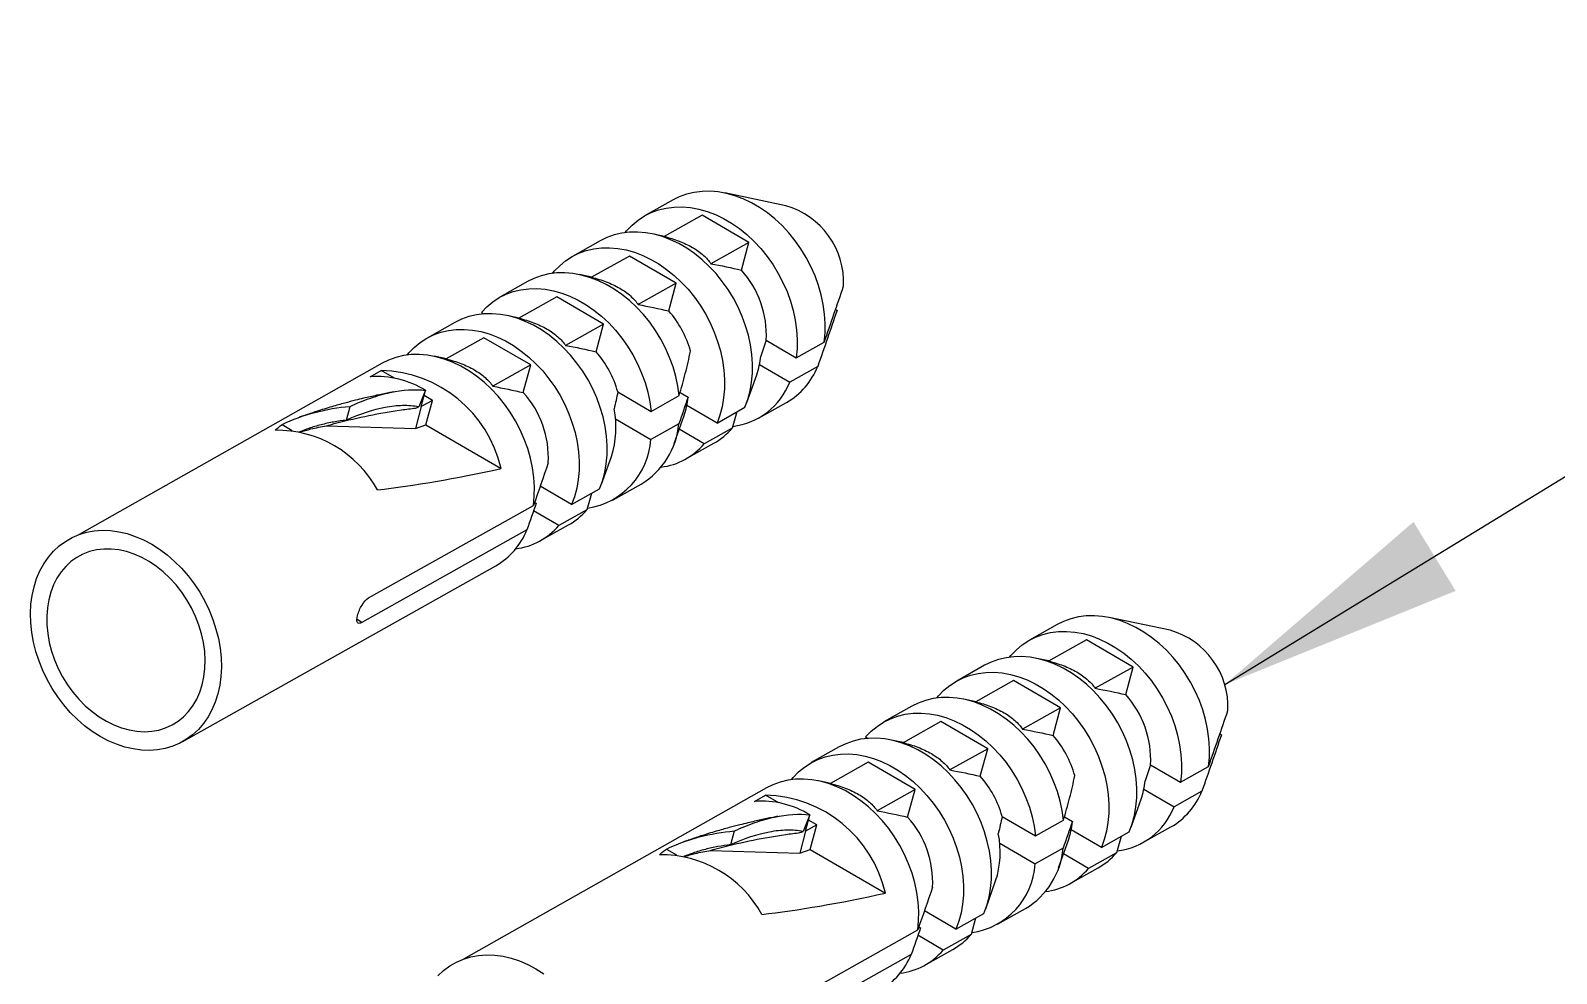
# Model space of a CAD drawing. Extents: x 7948 to 8542, y -4601 to -4181.
# Drawn here: x 8377.68 to 8396.3, y -4232.28 to -4220.78 of the extents above; entities that cross this region are included whole.
import ezdxf

# ---------------------------------------------------------------- set-up
doc = ezdxf.new("R2010")
doc.units = 0
doc.header["$LTSCALE"] = 7
doc.header["$MEASUREMENT"] = 0
doc.layers.get('0').update_dxf_attribs({"color": 2, "linetype": 'CONTINUOUS'})
doc.styles.add('ROMANS', font='romans')
doc.dimstyles.new('A-3', dxfattribs={"dimscale": 0, "dimtxt": 2.8, "dimasz": 2, "dimexe": 0.7, "dimexo": 0.5, "dimgap": 1, "dimtad": 1, "dimdec": 4, "dimdsep": 46, "dimtxsty": 'ROMANS', "dimcen": 0, "dimclrd": 3, "dimclre": 3, "dimclrt": 2, "dimadec": 4, "dimazin": 2, "dimtfac": 1, "dimtdec": 4, "dimtmove": 0, "dimatfit": 0, "dimfxl": 0, "dimarcsym": 0})

msp = doc.modelspace()

# ---------------------------------------------------------------- linework, layer by layer
at = {"color": 7, "linetype": 'Continuous'}
for p, q in [((8385.52093, -4222.84634), (8385.17972, -4223.03786)), ((8386.89722, -4222.91748), (8386.15304, -4222.76153)), ((8385.87516, -4223.03362), (8385.41414, -4223.29239)), ((8386.44545, -4223.3656), (8385.87516, -4223.03362)), ((8385.41653, -4223.29105), (8385.26589, -4223.25948)), ((8384.63378, -4223.34429), (8384.29256, -4223.53581)), ((8386.44545, -4223.3656), (8385.98443, -4223.62437)), ((8386.35537, -4223.7018), (8386.44545, -4223.3656)), ((8384.98801, -4223.53157), (8384.52699, -4223.79034)), ((8385.5583, -4223.86355), (8384.98801, -4223.53157)), ((8383.74662, -4223.84224), (8383.40541, -4224.03376)), ((8384.52938, -4223.789), (8384.37874, -4223.75743)), ((8385.5583, -4223.86355), (8385.09728, -4224.12232)), ((8385.46822, -4224.19975), (8385.5583, -4223.86355)), ((8384.10086, -4224.02952), (8383.63984, -4224.28829)), ((8384.67115, -4224.3615), (8384.10086, -4224.02952)), ((8383.18147, -4224.2179), (8383.2119, -4224.23561)), ((8387.50549, -4224.1793), (8387.52282, -4224.19394)), ((8382.85947, -4224.34019), (8382.51826, -4224.53171)), ((8383.64223, -4224.28695), (8383.49159, -4224.25538)), ((8384.67115, -4224.3615), (8384.21013, -4224.62027)), ((8384.58107, -4224.6977), (8384.67115, -4224.3615)), ((8383.21371, -4224.52747), (8382.75268, -4224.78624)), ((8383.784, -4224.85945), (8383.21371, -4224.52747)), ((8386.65963, -4224.5584), (8387.0252, -4224.77121)), ((8387.0252, -4224.77121), (8387.36641, -4224.57969)), ((8382.75508, -4224.7849), (8382.60443, -4224.75333)), ((8381.97232, -4224.83814), (8378.27287, -4226.92727)), ((8381.82387, -4225.00371), (8381.96035, -4224.9271)), ((8382.12007, -4225.02008), (8381.96035, -4224.9271)), ((8383.784, -4224.85945), (8383.32298, -4225.11822)), ((8383.69391, -4225.19565), (8383.784, -4224.85945)), ((8386.42157, -4225.31844), (8386.54244, -4224.97811)), ((8386.57676, -4224.85472), (8386.94533, -4225.06927)), ((8387.28654, -4224.87776), (8386.94533, -4225.06927)), ((8382.50184, -4225.16866), (8382.41769, -4225.3708)), ((8382.44859, -4225.36737), (8382.50184, -4225.16866)), ((8382.58508, -4225.29077), (8382.44859, -4225.36737)), ((8382.58508, -4225.29077), (8382.48476, -4225.23237)), ((8382.50521, -4225.58883), (8382.58508, -4225.29077)), ((8384.84697, -4225.18742), (8385.2551, -4225.425)), ((8385.2551, -4225.425), (8385.59631, -4225.23348)), ((8385.60716, -4225.19421), (8385.70526, -4225.25131)), ((8386.05818, -4225.56722), (8385.68961, -4225.35267)), ((8386.56586, -4225.50744), (8386.90708, -4225.31592)), ((8381.00767, -4225.48122), (8380.95923, -4225.49765)), ((8381.53503, -4225.5311), (8381.57971, -4225.36437)), ((8382.44859, -4225.36737), (8382.37713, -4225.63406)), ((8384.81826, -4225.51527), (8385.25089, -4225.76711)), ((8385.53441, -4225.81639), (8385.65529, -4225.47606)), ((8386.05818, -4225.56722), (8386.39939, -4225.37571)), ((8386.29838, -4225.4324), (8386.24386, -4225.62973)), ((8380.74924, -4225.58485), (8380.87378, -4225.65735)), ((8381.28987, -4225.6012), (8382.37713, -4225.63406)), ((8382.37713, -4225.63406), (8382.50521, -4225.58883)), ((8382.50521, -4225.58883), (8383.42182, -4226.12241)), ((8385.5921, -4225.57559), (8385.25089, -4225.76711)), ((8385.90265, -4225.82125), (8385.59608, -4225.64278)), ((8386.24386, -4225.62973), (8385.90265, -4225.82125)), ((8385.67871, -4226.00539), (8386.01992, -4225.81387)), ((8384.64726, -4226.31434), (8384.76814, -4225.97401)), ((8384.28387, -4226.56312), (8383.89861, -4226.33885)), ((8384.28387, -4226.56312), (8384.62509, -4226.3716)), ((8384.52408, -4226.4283), (8384.46956, -4226.62563)), ((8384.79156, -4226.50334), (8385.13277, -4226.31182)), ((8381.80465, -4227.70145), (8383.8178, -4226.57149)), ((8384.12835, -4226.81714), (8383.81905, -4226.6371)), ((8383.83097, -4226.53357), (8383.85109, -4226.54528)), ((8384.46956, -4226.62563), (8384.12835, -4226.81714)), ((8383.90441, -4227.00129), (8384.24562, -4226.80977)), ((8383.73793, -4226.86955), (8381.72478, -4227.99951)), ((8379.53689, -4229.45273), (8383.35847, -4227.30772)), ((8391.58778, -4228.09576), (8390.84361, -4227.9398)), ((8390.21149, -4228.02462), (8389.87028, -4228.21614)), ((8390.56573, -4228.2119), (8390.10471, -4228.47067)), ((8391.13602, -4228.54388), (8390.56573, -4228.2119)), ((8389.32434, -4228.52257), (8388.98313, -4228.71409)), ((8390.1071, -4228.46932), (8389.95645, -4228.43775)), ((8389.67857, -4228.70985), (8389.21755, -4228.96862)), ((8390.24886, -4229.04183), (8389.67857, -4228.70985)), ((8391.13602, -4228.54388), (8390.675, -4228.80264)), ((8391.04593, -4228.88008), (8391.13602, -4228.54388)), ((8388.43719, -4229.02052), (8388.09597, -4229.21203)), ((8389.21994, -4228.96727), (8389.0693, -4228.9357)), ((8390.24886, -4229.04183), (8389.78784, -4229.30059)), ((8390.15878, -4229.37803), (8390.24886, -4229.04183)), ((8388.79142, -4229.2078), (8388.3304, -4229.46657)), ((8389.36171, -4229.53978), (8388.79142, -4229.2078)), ((8387.87203, -4229.39618), (8387.90246, -4229.41389)), ((8388.33279, -4229.46522), (8388.18215, -4229.43365)), ((8392.19606, -4229.35757), (8392.21338, -4229.37221)), ((8387.55003, -4229.51846), (8387.20882, -4229.70998)), ((8389.36171, -4229.53978), (8388.90069, -4229.79854)), ((8389.27163, -4229.87597), (8389.36171, -4229.53978)), ((8387.90427, -4229.70575), (8387.44325, -4229.96451)), ((8388.47456, -4230.03773), (8387.90427, -4229.70575)), ((8391.35019, -4229.73668), (8391.71576, -4229.94948)), ((8391.71576, -4229.94948), (8392.05697, -4229.75797)), ((8387.44564, -4229.96317), (8387.295, -4229.9316)), ((8386.66288, -4230.01641), (8382.96343, -4232.10555)), ((8386.51443, -4230.18199), (8386.65092, -4230.10538)), ((8386.81064, -4230.19835), (8386.65092, -4230.10538)), ((8388.47456, -4230.03773), (8388.01354, -4230.29649)), ((8388.38448, -4230.37392), (8388.47456, -4230.03773)), ((8391.11213, -4230.49672), (8391.23301, -4230.15639)), ((8391.26732, -4230.033), (8391.63589, -4230.24755)), ((8391.97711, -4230.05603), (8391.63589, -4230.24755)), ((8387.1924, -4230.34694), (8387.10826, -4230.54907)), ((8387.13915, -4230.54565), (8387.1924, -4230.34694)), ((8389.53753, -4230.3657), (8389.94566, -4230.60327)), ((8390.29772, -4230.37248), (8390.39582, -4230.42959)), ((8386.2256, -4230.70938), (8386.27027, -4230.54264)), ((8387.13915, -4230.54565), (8387.0677, -4230.81234)), ((8387.27564, -4230.46904), (8387.13915, -4230.54565)), ((8387.27564, -4230.46904), (8387.17533, -4230.41065)), ((8387.19577, -4230.76711), (8387.27564, -4230.46904)), ((8389.94566, -4230.60327), (8390.28687, -4230.41176)), ((8390.74874, -4230.7455), (8390.38017, -4230.53095)), ((8390.74874, -4230.7455), (8391.08995, -4230.55398)), ((8391.25643, -4230.68571), (8391.59764, -4230.4942)), ((8385.69823, -4230.6595), (8385.64979, -4230.67593)), ((8389.50883, -4230.69354), (8389.94145, -4230.94538)), ((8390.28267, -4230.75386), (8389.94145, -4230.94538)), ((8390.22498, -4230.99467), (8390.34585, -4230.65434)), ((8390.98894, -4230.61068), (8390.93443, -4230.808)), ((8385.43981, -4230.76313), (8385.56434, -4230.83562)), ((8385.98043, -4230.77947), (8387.0677, -4230.81234)), ((8387.0677, -4230.81234), (8387.19577, -4230.76711)), ((8387.19577, -4230.76711), (8388.11239, -4231.30069)), ((8390.59321, -4230.99952), (8390.28664, -4230.82106)), ((8390.93443, -4230.808), (8390.59321, -4230.99952)), ((8390.36927, -4231.18366), (8390.71049, -4230.99214)), ((8389.33782, -4231.49262), (8389.4587, -4231.15229)), ((8389.48212, -4231.68161), (8389.82333, -4231.49009)), ((8388.97444, -4231.7414), (8388.58917, -4231.51713)), ((8388.97444, -4231.7414), (8389.31565, -4231.54988)), ((8389.21464, -4231.60657), (8389.16012, -4231.8039)), ((8386.49521, -4232.87972), (8388.50836, -4231.74976)), ((8388.81891, -4231.99542), (8388.50961, -4231.81537)), ((8388.52153, -4231.71184), (8388.54165, -4231.72355)), ((8389.16012, -4231.8039), (8388.81891, -4231.99542)), ((8388.4285, -4232.04783), (8386.41534, -4233.17779)), ((8388.59497, -4232.17956), (8388.93618, -4231.98804))]:
    msp.add_line(p, q, dxfattribs=at)
at = {"color": 8, "linetype": 'Continuous'}
msp.add_line((8381.72478, -4227.99951), (8381.66399, -4227.96413), dxfattribs=at)
at = {"color": 7, "linetype": 'Continuous', "flags": 128}
for points in [[(8387.36641, -4224.57969), (8387.37677, -4224.46894), (8387.37824, -4224.35522), (8387.3708, -4224.23941), (8387.35452, -4224.12239), (8387.32952, -4224.00505), (8387.29599, -4223.8883), (8387.25418, -4223.77302), (8387.20442, -4223.66009), (8387.14709, -4223.55039), (8387.08262, -4223.44474), (8387.01151, -4223.34396), (8386.9343, -4223.24882), (8386.85158, -4223.16004), (8386.76398, -4223.0783), (8386.67218, -4223.00424), (8386.57688, -4222.93841), (8386.4788, -4222.88131), (8386.3787, -4222.8334), (8386.27734, -4222.79502), (8386.17549, -4222.76648), (8386.07394, -4222.74799), (8385.97346, -4222.73969), (8385.87482, -4222.74166), (8385.77877, -4222.75386), (8385.68605, -4222.77622), (8385.59737, -4222.80855), (8385.52093, -4222.84634)], [(8384.93687, -4223.24474), (8384.95479, -4223.22315), (8385.02093, -4223.15411), (8385.09358, -4223.09361), (8385.17219, -4223.04214), (8385.25615, -4223.00007), (8385.34484, -4222.96774), (8385.43756, -4222.94538), (8385.5336, -4222.93318), (8385.63225, -4222.93121), (8385.73273, -4222.93951), (8385.83428, -4222.958), (8385.93613, -4222.98654), (8386.03749, -4223.02491), (8386.13759, -4223.07283), (8386.23567, -4223.12993), (8386.33097, -4223.19576), (8386.42277, -4223.26982), (8386.51037, -4223.35156), (8386.59308, -4223.44034), (8386.67029, -4223.53548), (8386.74141, -4223.63626), (8386.80587, -4223.74191), (8386.86321, -4223.85161), (8386.91297, -4223.96454), (8386.95478, -4224.07982), (8386.98831, -4224.19657), (8387.01331, -4224.31391), (8387.02959, -4224.43093), (8387.03702, -4224.54674), (8387.03556, -4224.66046), (8387.0252, -4224.77121)], [(8386.39939, -4225.37571), (8386.43483, -4225.27876), (8386.46187, -4225.17651), (8386.48031, -4225.06973), (8386.49, -4224.95923), (8386.49088, -4224.84585), (8386.48293, -4224.73044), (8386.46622, -4224.61389), (8386.44088, -4224.49708), (8386.40709, -4224.38089), (8386.36511, -4224.2662), (8386.31526, -4224.15388), (8386.25792, -4224.04479), (8386.19352, -4223.93974), (8386.12256, -4223.83954), (8386.04556, -4223.74495), (8385.96311, -4223.65668), (8385.87584, -4223.5754), (8385.78441, -4223.50173), (8385.68952, -4223.43622), (8385.59187, -4223.37938), (8385.49221, -4223.33163), (8385.3913, -4223.29334), (8385.28991, -4223.26479), (8385.18879, -4223.2462), (8385.08872, -4223.23772), (8384.99045, -4223.23941), (8384.89473, -4223.25125), (8384.80229, -4223.27315), (8384.71383, -4223.30496), (8384.63378, -4223.34429)], [(8384.04972, -4223.74269), (8384.07137, -4223.71677), (8384.1376, -4223.6485), (8384.21026, -4223.58874), (8384.2888, -4223.53794), (8384.37261, -4223.49648), (8384.46108, -4223.46467), (8384.55352, -4223.44277), (8384.64924, -4223.43093), (8384.7475, -4223.42924), (8384.84758, -4223.43772), (8384.94869, -4223.45631), (8385.05009, -4223.48486), (8385.151, -4223.52315), (8385.25066, -4223.5709), (8385.3483, -4223.62774), (8385.4432, -4223.69324), (8385.53463, -4223.76692), (8385.6219, -4223.8482), (8385.70435, -4223.93647), (8385.78134, -4224.03106), (8385.85231, -4224.13126), (8385.91671, -4224.2363), (8385.97405, -4224.3454), (8386.0239, -4224.45772), (8386.06587, -4224.57241), (8386.09966, -4224.6886), (8386.12501, -4224.80541), (8386.14172, -4224.92196), (8386.14966, -4225.03737), (8386.14879, -4225.15075), (8386.13909, -4225.26124), (8386.12066, -4225.36802), (8386.09362, -4225.47028), (8386.05818, -4225.56722)], [(8385.59631, -4225.23348), (8385.57992, -4225.11658), (8385.55482, -4224.99938), (8385.52122, -4224.88278), (8385.47937, -4224.76765), (8385.42959, -4224.65489), (8385.37225, -4224.54535), (8385.3078, -4224.43986), (8385.23673, -4224.33923), (8385.15957, -4224.24423), (8385.07693, -4224.15559), (8384.98942, -4224.07398), (8384.89772, -4224.00001), (8384.80252, -4223.93427), (8384.70456, -4223.87724), (8384.60457, -4223.82937), (8384.50333, -4223.79101), (8384.4016, -4223.76247), (8384.30016, -4223.74396), (8384.19979, -4223.73561), (8384.10125, -4223.7375), (8384.00529, -4223.74961), (8383.91264, -4223.77185), (8383.82402, -4223.80404), (8383.74662, -4223.84224)], [(8383.18147, -4224.2179), (8383.24763, -4224.14906), (8383.32029, -4224.08876), (8383.39888, -4224.03747), (8383.48281, -4223.99556), (8383.57143, -4223.96337), (8383.66408, -4223.94113), (8383.76004, -4223.92902), (8383.85858, -4223.92713), (8383.95895, -4223.93548), (8384.06039, -4223.95399), (8384.16212, -4223.98253), (8384.26336, -4224.02089), (8384.36334, -4224.06876), (8384.46131, -4224.12579), (8384.5565, -4224.19153), (8384.64821, -4224.2655), (8384.73571, -4224.34711), (8384.81836, -4224.43575), (8384.89551, -4224.53075), (8384.96659, -4224.63138), (8385.03104, -4224.73686), (8385.08837, -4224.84641), (8385.13816, -4224.95917), (8385.18001, -4225.0743), (8385.21361, -4225.1909), (8385.2387, -4225.3081), (8385.2551, -4225.425)], [(8384.62509, -4226.3716), (8384.66052, -4226.27466), (8384.68756, -4226.1724), (8384.706, -4226.06562), (8384.71569, -4225.95513), (8384.71657, -4225.84175), (8384.70863, -4225.72634), (8384.69192, -4225.60979), (8384.66657, -4225.49298), (8384.63278, -4225.37679), (8384.5908, -4225.2621), (8384.54096, -4225.14978), (8384.48362, -4225.04068), (8384.41922, -4224.93564), (8384.34825, -4224.83544), (8384.27125, -4224.74085), (8384.18881, -4224.65257), (8384.10154, -4224.5713), (8384.01011, -4224.49762), (8383.91521, -4224.43212), (8383.81756, -4224.37528), (8383.71791, -4224.32753), (8383.617, -4224.28924), (8383.5156, -4224.26069), (8383.41448, -4224.2421), (8383.31441, -4224.23362), (8383.21615, -4224.23531), (8383.12043, -4224.24715), (8383.02799, -4224.26905), (8382.93952, -4224.30085), (8382.85947, -4224.34019)], [(8382.27541, -4224.73859), (8382.29706, -4224.71267), (8382.3633, -4224.6444), (8382.43595, -4224.58464), (8382.51449, -4224.53384), (8382.59831, -4224.49237), (8382.68677, -4224.46057), (8382.77922, -4224.43867), (8382.87493, -4224.42683), (8382.9732, -4224.42514), (8383.07327, -4224.43362), (8383.17439, -4224.45221), (8383.27579, -4224.48075), (8383.3767, -4224.51905), (8383.47635, -4224.5668), (8383.574, -4224.62364), (8383.6689, -4224.68914), (8383.76033, -4224.76281), (8383.8476, -4224.84409), (8383.93004, -4224.93236), (8384.00704, -4225.02696), (8384.07801, -4225.12716), (8384.1424, -4225.2322), (8384.19974, -4225.3413), (8384.24959, -4225.45362), (8384.29157, -4225.56831), (8384.32536, -4225.6845), (8384.3507, -4225.80131), (8384.36741, -4225.91786), (8384.37536, -4226.03326), (8384.37448, -4226.14664), (8384.36479, -4226.25714), (8384.34635, -4226.36392), (8384.31931, -4226.46617), (8384.28387, -4226.56312)], [(8383.8178, -4226.57149), (8383.82816, -4226.46074), (8383.82963, -4226.34702), (8383.82219, -4226.23121), (8383.80591, -4226.11419), (8383.78091, -4225.99685), (8383.74738, -4225.8801), (8383.70557, -4225.76482), (8383.65581, -4225.65189), (8383.59848, -4225.54219), (8383.53401, -4225.43654), (8383.4629, -4225.33576), (8383.38569, -4225.24062), (8383.30297, -4225.15184), (8383.21537, -4225.0701), (8383.12357, -4224.99604), (8383.02827, -4224.9302), (8382.93019, -4224.87311), (8382.83009, -4224.82519), (8382.72873, -4224.78682), (8382.62688, -4224.75827), (8382.52533, -4224.73979), (8382.42485, -4224.73149), (8382.32621, -4224.73345), (8382.23016, -4224.74566), (8382.13744, -4224.76802), (8382.04876, -4224.80035), (8381.97232, -4224.83814)], [(8379.96538, -4228.87083), (8379.93374, -4228.97053), (8379.89379, -4229.06449), (8379.84586, -4229.15202), (8379.7903, -4229.23244), (8379.72754, -4229.30513), (8379.65805, -4229.36955), (8379.58237, -4229.42521), (8379.50106, -4229.47168), (8379.41475, -4229.50861), (8379.3241, -4229.53571), (8379.22979, -4229.55279), (8379.13254, -4229.55971), (8379.0331, -4229.55641), (8378.93222, -4229.54293), (8378.83066, -4229.51936), (8378.7292, -4229.48589), (8378.62862, -4229.44277), (8378.52967, -4229.39033), (8378.43311, -4229.32897), (8378.33968, -4229.25915), (8378.25009, -4229.1814), (8378.16501, -4229.09633), (8378.08511, -4229.00456), (8378.01097, -4228.90682), (8377.94317, -4228.80382), (8377.88223, -4228.69637), (8377.82861, -4228.58528), (8377.78271, -4228.4714), (8377.74489, -4228.35558), (8377.71543, -4228.23872), (8377.69456, -4228.1217), (8377.68244, -4228.00541), (8377.67915, -4227.89073), (8377.68473, -4227.77855), (8377.69913, -4227.66972), (8377.72224, -4227.56505), (8377.75389, -4227.46535), (8377.79383, -4227.37139), (8377.84176, -4227.28386), (8377.89732, -4227.20344), (8377.96008, -4227.13075), (8378.02957, -4227.06633), (8378.10526, -4227.01067), (8378.18656, -4226.9642), (8378.27287, -4226.92727), (8378.36352, -4226.90017), (8378.45783, -4226.88309), (8378.55508, -4226.87617), (8378.65452, -4226.87947), (8378.75541, -4226.89295), (8378.85696, -4226.91652), (8378.95842, -4226.94999), (8379.05901, -4226.99311), (8379.15795, -4227.04555), (8379.25451, -4227.10691), (8379.34794, -4227.17673), (8379.43753, -4227.25448), (8379.52261, -4227.33955), (8379.60252, -4227.43132), (8379.67665, -4227.52906), (8379.74445, -4227.63205), (8379.80539, -4227.7395), (8379.85901, -4227.8506), (8379.90491, -4227.96448), (8379.94273, -4228.0803), (8379.97219, -4228.19716), (8379.99306, -4228.31418), (8380.00519, -4228.43047), (8380.00847, -4228.54515), (8380.0029, -4228.65733), (8379.9885, -4228.76616), (8379.96538, -4228.87083)], [(8379.77529, -4228.76017), (8379.79612, -4228.66366), (8379.80806, -4228.563), (8379.811, -4228.45911), (8379.8049, -4228.35297), (8379.78984, -4228.24557), (8379.76594, -4228.13791), (8379.73343, -4228.031), (8379.69261, -4227.92583), (8379.64387, -4227.82339), (8379.58766, -4227.72464), (8379.52451, -4227.63049), (8379.455, -4227.54182), (8379.37978, -4227.45947), (8379.29956, -4227.3842), (8379.21508, -4227.31672), (8379.12714, -4227.25765), (8379.03655, -4227.20754), (8378.94416, -4227.16687), (8378.85084, -4227.13601), (8378.75745, -4227.11525), (8378.66486, -4227.10479), (8378.57395, -4227.10473), (8378.48556, -4227.11505), (8378.40051, -4227.13568), (8378.3196, -4227.1664), (8378.24358, -4227.20695), (8378.17317, -4227.25694), (8378.10902, -4227.3159), (8378.05173, -4227.38328), (8378.00184, -4227.45845), (8377.95981, -4227.54071), (8377.92603, -4227.6293), (8377.90082, -4227.72338), (8377.88441, -4227.82209), (8377.87697, -4227.92448), (8377.87855, -4228.02962), (8377.88914, -4228.13652), (8377.90864, -4228.24417), (8377.93688, -4228.35158), (8377.97359, -4228.45774), (8378.01842, -4228.56167), (8378.07095, -4228.66238), (8378.1307, -4228.75895), (8378.19711, -4228.85046), (8378.26956, -4228.93607), (8378.34737, -4229.01497), (8378.42982, -4229.08643), (8378.51613, -4229.14979), (8378.6055, -4229.20444), (8378.69709, -4229.24988), (8378.79006, -4229.28569), (8378.88353, -4229.31152), (8378.97662, -4229.32715), (8379.06848, -4229.33242), (8379.15824, -4229.32729), (8379.24506, -4229.31179), (8379.32813, -4229.28609), (8379.40669, -4229.25041), (8379.47999, -4229.20509), (8379.54735, -4229.15055), (8379.60814, -4229.08731), (8379.66179, -4229.01595), (8379.70781, -4228.93714), (8379.74576, -4228.85161), (8379.77529, -4228.76017)], [(8392.05697, -4229.75797), (8392.06733, -4229.64722), (8392.0688, -4229.5335), (8392.06137, -4229.41769), (8392.04509, -4229.30067), (8392.02008, -4229.18333), (8391.98655, -4229.06657), (8391.94474, -4228.95129), (8391.89498, -4228.83837), (8391.83765, -4228.72866), (8391.77318, -4228.62302), (8391.70207, -4228.52224), (8391.62486, -4228.42709), (8391.54214, -4228.33832), (8391.45455, -4228.25658), (8391.36275, -4228.18251), (8391.26745, -4228.11668), (8391.16937, -4228.05959), (8391.06926, -4228.01167), (8390.9679, -4227.97329), (8390.86606, -4227.94475), (8390.7645, -4227.92626), (8390.66402, -4227.91797), (8390.56538, -4227.91993), (8390.46933, -4227.93214), (8390.37661, -4227.9545), (8390.28793, -4227.98683), (8390.21149, -4228.02462)], [(8389.62743, -4228.42302), (8389.64535, -4228.40143), (8389.71149, -4228.33238), (8389.78414, -4228.27189), (8389.86275, -4228.22041), (8389.94672, -4228.17835), (8390.0354, -4228.14601), (8390.12812, -4228.12366), (8390.22417, -4228.11145), (8390.32281, -4228.10949), (8390.42329, -4228.11778), (8390.52484, -4228.13627), (8390.62669, -4228.16481), (8390.72805, -4228.20319), (8390.82815, -4228.25111), (8390.92623, -4228.3082), (8391.02154, -4228.37403), (8391.11333, -4228.4481), (8391.20093, -4228.52983), (8391.28365, -4228.61861), (8391.36086, -4228.71376), (8391.43197, -4228.81454), (8391.49644, -4228.92018), (8391.55377, -4229.02989), (8391.60353, -4229.14281), (8391.64534, -4229.25809), (8391.67887, -4229.37485), (8391.70387, -4229.49219), (8391.72015, -4229.60921), (8391.72759, -4229.72502), (8391.72612, -4229.83874), (8391.71576, -4229.94948)], [(8391.08995, -4230.55398), (8391.12539, -4230.45703), (8391.15243, -4230.35478), (8391.17087, -4230.248), (8391.18056, -4230.1375), (8391.18144, -4230.02412), (8391.17349, -4229.90872), (8391.15678, -4229.79217), (8391.13144, -4229.67536), (8391.09765, -4229.55916), (8391.05567, -4229.44447), (8391.00582, -4229.33216), (8390.94848, -4229.22306), (8390.88409, -4229.11802), (8390.81312, -4229.01782), (8390.73612, -4228.92322), (8390.65368, -4228.83495), (8390.56641, -4228.75367), (8390.47498, -4228.68), (8390.38008, -4228.6145), (8390.28243, -4228.55765), (8390.18278, -4228.50991), (8390.08187, -4228.47161), (8389.98047, -4228.44307), (8389.87935, -4228.42448), (8389.77928, -4228.416), (8389.68101, -4228.41768), (8389.5853, -4228.42952), (8389.49286, -4228.45143), (8389.40439, -4228.48323), (8389.32434, -4228.52257)], [(8388.74028, -4228.92097), (8388.76193, -4228.89505), (8388.82816, -4228.82678), (8388.90082, -4228.76702), (8388.97936, -4228.71621), (8389.06318, -4228.67475), (8389.15164, -4228.64295), (8389.24408, -4228.62104), (8389.3398, -4228.6092), (8389.43807, -4228.60752), (8389.53814, -4228.616), (8389.63926, -4228.63458), (8389.74065, -4228.66313), (8389.84156, -4228.70142), (8389.94122, -4228.74917), (8390.03887, -4228.80602), (8390.13377, -4228.87152), (8390.2252, -4228.94519), (8390.31246, -4229.02647), (8390.39491, -4229.11474), (8390.47191, -4229.20934), (8390.54287, -4229.30953), (8390.60727, -4229.41458), (8390.66461, -4229.52368), (8390.71446, -4229.63599), (8390.75644, -4229.75068), (8390.79023, -4229.86688), (8390.81557, -4229.98369), (8390.83228, -4230.10024), (8390.84023, -4230.21564), (8390.83935, -4230.32902), (8390.82966, -4230.43952), (8390.81122, -4230.5463), (8390.78418, -4230.64855), (8390.74874, -4230.7455)], [(8390.28687, -4230.41176), (8390.27048, -4230.29486), (8390.24539, -4230.17766), (8390.21178, -4230.06105), (8390.16993, -4229.94593), (8390.12015, -4229.83316), (8390.06281, -4229.72362), (8389.99836, -4229.61813), (8389.92729, -4229.51751), (8389.85013, -4229.42251), (8389.76749, -4229.33387), (8389.67998, -4229.25225), (8389.58828, -4229.17829), (8389.49308, -4229.11255), (8389.39512, -4229.05552), (8389.29514, -4229.00765), (8389.19389, -4228.96929), (8389.09217, -4228.94075), (8388.99073, -4228.92223), (8388.89036, -4228.91389), (8388.79181, -4228.91578), (8388.69585, -4228.92789), (8388.60321, -4228.95012), (8388.51458, -4228.98232), (8388.43719, -4229.02052)], [(8387.87203, -4229.39618), (8387.9382, -4229.32734), (8388.01085, -4229.26704), (8388.08944, -4229.21574), (8388.17337, -4229.17384), (8388.26199, -4229.14164), (8388.35464, -4229.11941), (8388.4506, -4229.1073), (8388.54914, -4229.10541), (8388.64952, -4229.11375), (8388.75095, -4229.13227), (8388.85268, -4229.16081), (8388.95392, -4229.19916), (8389.05391, -4229.24704), (8389.15187, -4229.30406), (8389.24707, -4229.36981), (8389.33877, -4229.44377), (8389.42628, -4229.52538), (8389.50892, -4229.61403), (8389.58608, -4229.70903), (8389.65715, -4229.80965), (8389.7216, -4229.91514), (8389.77894, -4230.02468), (8389.82872, -4230.13745), (8389.87057, -4230.25257), (8389.90417, -4230.36918), (8389.92927, -4230.48638), (8389.94566, -4230.60327)], [(8389.31565, -4231.54988), (8389.35109, -4231.45293), (8389.37813, -4231.35068), (8389.39656, -4231.2439), (8389.40626, -4231.1334), (8389.40713, -4231.02002), (8389.39919, -4230.90462), (8389.38248, -4230.78807), (8389.35713, -4230.67126), (8389.32334, -4230.55506), (8389.28137, -4230.44037), (8389.23152, -4230.32806), (8389.17418, -4230.21896), (8389.10978, -4230.11391), (8389.03881, -4230.01372), (8388.96182, -4229.91912), (8388.87937, -4229.83085), (8388.7921, -4229.74957), (8388.70067, -4229.6759), (8388.60577, -4229.6104), (8388.50813, -4229.55355), (8388.40847, -4229.5058), (8388.30756, -4229.46751), (8388.20616, -4229.43896), (8388.10505, -4229.42038), (8388.00497, -4229.4119), (8387.90671, -4229.41358), (8387.81099, -4229.42542), (8387.71855, -4229.44733), (8387.63009, -4229.47913), (8387.55003, -4229.51846)], [(8386.96597, -4229.91687), (8386.98763, -4229.89095), (8387.05386, -4229.82268), (8387.12652, -4229.76292), (8387.20505, -4229.71211), (8387.28887, -4229.67065), (8387.37734, -4229.63885), (8387.46978, -4229.61694), (8387.5655, -4229.6051), (8387.66376, -4229.60342), (8387.76383, -4229.6119), (8387.86495, -4229.63048), (8387.96635, -4229.65903), (8388.06726, -4229.69732), (8388.16691, -4229.74507), (8388.26456, -4229.80191), (8388.35946, -4229.86742), (8388.45089, -4229.94109), (8388.53816, -4230.02237), (8388.6206, -4230.11064), (8388.6976, -4230.20523), (8388.76857, -4230.30543), (8388.83297, -4230.41048), (8388.89031, -4230.51957), (8388.94015, -4230.63189), (8388.98213, -4230.74658), (8389.01592, -4230.86277), (8389.04127, -4230.97959), (8389.05798, -4231.09614), (8389.06592, -4231.21154), (8389.06504, -4231.32492), (8389.05535, -4231.43542), (8389.03691, -4231.5422), (8389.00987, -4231.64445), (8388.97444, -4231.7414)], [(8388.50836, -4231.74976), (8388.51872, -4231.63901), (8388.52019, -4231.5253), (8388.51276, -4231.40949), (8388.49648, -4231.29246), (8388.47147, -4231.17513), (8388.43794, -4231.05837), (8388.39613, -4230.94309), (8388.34637, -4230.83017), (8388.28904, -4230.72046), (8388.22457, -4230.61481), (8388.15346, -4230.51403), (8388.07625, -4230.41889), (8387.99353, -4230.33011), (8387.90594, -4230.24838), (8387.81414, -4230.17431), (8387.71883, -4230.10848), (8387.62076, -4230.05139), (8387.52065, -4230.00347), (8387.41929, -4229.96509), (8387.31744, -4229.93655), (8387.21589, -4229.91806), (8387.11541, -4229.90977), (8387.01677, -4229.91173), (8386.92072, -4229.92394), (8386.828, -4229.94629), (8386.73932, -4229.97863), (8386.66288, -4230.01641)], [(8382.65065, -4232.30902), (8382.72014, -4232.2446), (8382.79582, -4232.18894), (8382.87713, -4232.14247), (8382.96343, -4232.10555), (8383.05409, -4232.07844), (8383.1484, -4232.06137), (8383.24564, -4232.05445), (8383.34509, -4232.05775), (8383.44597, -4232.07123), (8383.54753, -4232.09479), (8383.64898, -4232.12826), (8383.74957, -4232.17138), (8383.84852, -4232.22382), (8383.94507, -4232.28519)]]:
    msp.add_lwpolyline(points, dxfattribs=at)
at = {"color": 7, "linetype": 'Continuous'}
for centre, radius, start, end in [((8386.63368, -4223.85104), 0.97004, 357.351076, 74.236197), ((8385.47241, -4224.49775), 1.18876, 357.075455, 42.033392), ((8384.52797, -4225.02733), 1.25258, 15.648195, 41.353386), ((8383.64082, -4225.52528), 1.25258, 15.648195, 41.353386), ((8385.62453, -4224.65612), 0.97275, 340.669501, 354.262474), ((8381.92181, -4226.46533), 1.53871, 12.877186, 88.564717), ((8386.46168, -4224.54679), 0.88879, 300.074881, 338.137497), ((8381.90771, -4226.13483), 1.13423, 58.411535, 94.239171), ((8386.14818, -4224.75936), 0.85528, 276.938324, 338.755374), ((8382.81095, -4225.9916), 1.18876, 357.075455, 42.033392), ((8384.73834, -4225.15428), 0.97177, 340.662615, 354.26936), ((8383.70331, -4225.62356), 1.12101, 341.782935, 11.787256), ((8380.68421, -4227.05656), 1.40184, 28.754394, 90.83658), ((8384.63566, -4225.49027), 0.96024, 301.177587, 354.902393), ((8385.61255, -4225.0902), 0.83045, 299.376821, 319.482878), ((8384.34734, -4225.70818), 0.90547, 278.277439, 356.268746), ((8385.27227, -4225.28155), 0.82985, 277.153832, 319.431478), ((8383.83824, -4226.0861), 0.83045, 299.376821, 319.482878), ((8383.49797, -4226.27745), 0.82985, 277.153832, 319.431478), ((8382.91307, -4226.53859), 0.88879, 300.074881, 338.137497), ((8391.32425, -4229.02932), 0.97004, 357.351076, 74.236197), ((8390.16298, -4229.67603), 1.18876, 357.075455, 42.033392), ((8389.21854, -4230.2056), 1.25258, 15.648195, 41.353386), ((8388.33138, -4230.70355), 1.25258, 15.648195, 41.353386), ((8390.31509, -4229.83439), 0.97275, 340.669501, 354.262474), ((8386.59827, -4231.31311), 1.13423, 58.411535, 94.239171), ((8386.61238, -4231.64361), 1.53871, 12.877186, 88.564717), ((8391.15224, -4229.72506), 0.88879, 300.074881, 338.137497), ((8387.50152, -4231.16988), 1.18876, 357.075455, 42.033392), ((8390.83874, -4229.93764), 0.85528, 276.938324, 338.755374), ((8388.39388, -4230.80184), 1.12101, 341.782935, 11.787256), ((8389.42891, -4230.33255), 0.97177, 340.662615, 354.26936), ((8389.32623, -4230.66854), 0.96024, 301.177587, 354.902393), ((8385.37478, -4232.23484), 1.40184, 28.754394, 90.83658), ((8389.03791, -4230.88646), 0.90547, 278.277439, 356.268746), ((8390.30311, -4230.26848), 0.83045, 299.376821, 319.482878), ((8389.96284, -4230.45982), 0.82985, 277.153832, 319.431478), ((8388.5288, -4231.26438), 0.83045, 299.376821, 319.482878), ((8387.60363, -4231.71686), 0.88879, 300.074881, 338.137497), ((8388.18853, -4231.45572), 0.82985, 277.153832, 319.431478)]:
    msp.add_arc(centre, radius, start, end, dxfattribs=at)
for centre in [(8385.26316, -4224.61483), (8389.95372, -4229.79311)]:
    msp.add_ellipse(centre, major_axis=(4.90667, 1.55516), ratio=0.18948799, start_param=3.90258093, end_param=4.26844214, dxfattribs=at)
for points, knots in [([(8385.41414, -4223.29239), (8385.47568, -4223.30795), (8385.53584, -4223.3262), (8385.62317, -4223.35932), (8385.65198, -4223.37144), (8385.70672, -4223.39712), (8385.73282, -4223.41074), (8385.80719, -4223.45398), (8385.85196, -4223.48653), (8385.92707, -4223.55374), (8385.95831, -4223.58887), (8385.98443, -4223.62437)], [0, 0, 0, 0, 0.25, 0.25, 0.375, 0.375, 0.5, 0.5, 0.75, 0.75, 1, 1, 1, 1]), ([(8384.52699, -4223.79034), (8384.58853, -4223.8059), (8384.64869, -4223.82415), (8384.73602, -4223.85727), (8384.76483, -4223.86938), (8384.81957, -4223.89507), (8384.84567, -4223.90869), (8384.92004, -4223.95193), (8384.96481, -4223.98447), (8385.03992, -4224.05169), (8385.07116, -4224.08682), (8385.09728, -4224.12232)], [0, 0, 0, 0, 0.25, 0.25, 0.375, 0.375, 0.5, 0.5, 0.75, 0.75, 1, 1, 1, 1]), ([(8383.63984, -4224.28829), (8383.70137, -4224.30384), (8383.76154, -4224.3221), (8383.84887, -4224.35522), (8383.87768, -4224.36733), (8383.93242, -4224.39302), (8383.95851, -4224.40664), (8384.03289, -4224.44988), (8384.07766, -4224.48242), (8384.15276, -4224.54964), (8384.18401, -4224.58477), (8384.21013, -4224.62027)], [0, 0, 0, 0, 0.25, 0.25, 0.375, 0.375, 0.5, 0.5, 0.75, 0.75, 1, 1, 1, 1]), ([(8382.75268, -4224.78624), (8382.81422, -4224.80179), (8382.87439, -4224.82005), (8382.96172, -4224.85317), (8382.99053, -4224.86528), (8383.04527, -4224.89097), (8383.07136, -4224.90459), (8383.14574, -4224.94783), (8383.1905, -4224.98037), (8383.26561, -4225.04759), (8383.29685, -4225.08272), (8383.32298, -4225.11822)], [0, 0, 0, 0, 0.25, 0.25, 0.375, 0.375, 0.5, 0.5, 0.75, 0.75, 1, 1, 1, 1]), ([(8385.59631, -4225.23348), (8385.62243, -4225.14364), (8385.64762, -4225.05356), (8385.69446, -4224.87246), (8385.71622, -4224.78148), (8385.73412, -4224.68947)], [0, 0, 0, 0, 0.5, 0.5, 1, 1, 1, 1]), ([(8381.57971, -4225.36437), (8381.66526, -4225.32536), (8381.74902, -4225.29151), (8381.91268, -4225.23482), (8381.99277, -4225.21196), (8382.22491, -4225.16153), (8382.36935, -4225.15147), (8382.5018, -4225.16874)], [0, 0, 0, 0, 0.25, 0.25, 0.5, 0.5, 1, 1, 1, 1]), ([(8382.10969, -4225.18736), (8382.08951, -4225.19116), (8382.04461, -4225.19962), (8381.97567, -4225.21391), (8381.90121, -4225.2298), (8381.82411, -4225.24705), (8381.73804, -4225.26717), (8381.63472, -4225.29257), (8381.50577, -4225.32622), (8381.34762, -4225.37085), (8381.18112, -4225.42133), (8381.068, -4225.46043), (8381.01685, -4225.47811)], [0, 0, 0, 0, 0.05528779, 0.12303181, 0.18894027, 0.25944142, 0.33441732, 0.42495201, 0.54280017, 0.68807791, 0.85895265, 1, 1, 1, 1]), ([(8382.41764, -4225.3709), (8382.35528, -4225.35871), (8382.28959, -4225.35362), (8382.15217, -4225.35644), (8382.08023, -4225.36436), (8381.85759, -4225.40624), (8381.70024, -4225.45814), (8381.53503, -4225.5311)], [0, 0, 0, 0, 0.25, 0.25, 0.5, 0.5, 1, 1, 1, 1]), ([(8381.53503, -4225.5311), (8381.48268, -4225.53834), (8381.37783, -4225.55285), (8381.2243, -4225.58786), (8381.08495, -4225.62785), (8380.99899, -4225.66119), (8380.96164, -4225.67568)], [0, 0, 0, 0, 0.2637506, 0.52824716, 0.79499978, 1, 1, 1, 1]), ([(8381.28987, -4225.60118), (8381.3319, -4225.58931), (8381.629, -4225.50853), (8381.99853, -4225.43385), (8382.32117, -4225.39148), (8382.37872, -4225.38465)], [-1.968516556, -1.968516556, -1.968516556, -1.968516556, -1.920711889, -1.633397023, -1.570778371, -1.570778371, -1.570778371, -1.570778371]), ([(8380.66375, -4225.65487), (8380.67745, -4225.64328), (8380.70538, -4225.61968), (8380.73445, -4225.5966), (8380.74924, -4225.58485)], [0, 0, 0, 0, 0.49097375, 1, 1, 1, 1]), ([(8380.96882, -4225.67686), (8381.01185, -4225.66403), (8381.11178, -4225.63426), (8381.22525, -4225.61319), (8381.28986, -4225.60119)], [0, 0, 0, 0, 0.43062649, 1, 1, 1, 1]), ([(8381.72478, -4227.99951), (8381.71125, -4228.00711), (8381.6995, -4228.01097), (8381.68043, -4228.01091), (8381.67323, -4228.0069), (8381.65952, -4227.98369), (8381.66089, -4227.95264), (8381.67673, -4227.89353), (8381.68408, -4227.87242), (8381.70234, -4227.82961), (8381.71318, -4227.80814), (8381.74893, -4227.74901), (8381.77758, -4227.71664), (8381.80465, -4227.70145)], [0, 0, 0, 0, 0.125, 0.125, 0.25, 0.25, 0.5, 0.5, 0.625, 0.625, 0.75, 0.75, 1, 1, 1, 1]), ([(8390.10471, -4228.47067), (8390.16624, -4228.48622), (8390.22641, -4228.50447), (8390.31374, -4228.5376), (8390.34255, -4228.54971), (8390.39729, -4228.5754), (8390.42338, -4228.58902), (8390.49776, -4228.63226), (8390.54252, -4228.6648), (8390.61763, -4228.73202), (8390.64887, -4228.76714), (8390.675, -4228.80264)], [0, 0, 0, 0, 0.25, 0.25, 0.375, 0.375, 0.5, 0.5, 0.75, 0.75, 1, 1, 1, 1]), ([(8389.21755, -4228.96862), (8389.27909, -4228.98417), (8389.33926, -4229.00242), (8389.42658, -4229.03555), (8389.45539, -4229.04766), (8389.51013, -4229.07335), (8389.53623, -4229.08697), (8389.61061, -4229.13021), (8389.65537, -4229.16275), (8389.73048, -4229.22997), (8389.76172, -4229.26509), (8389.78784, -4229.30059)], [0, 0, 0, 0, 0.25, 0.25, 0.375, 0.375, 0.5, 0.5, 0.75, 0.75, 1, 1, 1, 1]), ([(8388.3304, -4229.46657), (8388.39194, -4229.48212), (8388.4521, -4229.50037), (8388.53943, -4229.5335), (8388.56824, -4229.54561), (8388.62298, -4229.5713), (8388.64908, -4229.58492), (8388.72345, -4229.62816), (8388.76822, -4229.6607), (8388.84333, -4229.72792), (8388.87457, -4229.76304), (8388.90069, -4229.79854)], [0, 0, 0, 0, 0.25, 0.25, 0.375, 0.375, 0.5, 0.5, 0.75, 0.75, 1, 1, 1, 1]), ([(8387.44325, -4229.96451), (8387.50478, -4229.98007), (8387.56495, -4229.99832), (8387.65228, -4230.03145), (8387.68109, -4230.04356), (8387.73583, -4230.06924), (8387.76192, -4230.08287), (8387.8363, -4230.12611), (8387.88107, -4230.15865), (8387.95617, -4230.22587), (8387.98742, -4230.26099), (8388.01354, -4230.29649)], [0, 0, 0, 0, 0.25, 0.25, 0.375, 0.375, 0.5, 0.5, 0.75, 0.75, 1, 1, 1, 1]), ([(8390.28687, -4230.41176), (8390.31299, -4230.32192), (8390.33818, -4230.23184), (8390.38502, -4230.05074), (8390.40679, -4229.95975), (8390.42469, -4229.86775)], [0, 0, 0, 0, 0.5, 0.5, 1, 1, 1, 1]), ([(8386.80025, -4230.36563), (8386.78008, -4230.36943), (8386.73517, -4230.3779), (8386.66623, -4230.39218), (8386.59177, -4230.40807), (8386.51468, -4230.42532), (8386.4286, -4230.44545), (8386.32528, -4230.47085), (8386.19634, -4230.50449), (8386.03818, -4230.54912), (8385.87168, -4230.59961), (8385.75856, -4230.63871), (8385.70741, -4230.65639)], [0, 0, 0, 0, 0.05528779, 0.12303181, 0.18894027, 0.25944142, 0.33441732, 0.42495201, 0.54280017, 0.68807791, 0.85895265, 1, 1, 1, 1]), ([(8386.27027, -4230.54264), (8386.35583, -4230.50364), (8386.43958, -4230.46978), (8386.60325, -4230.4131), (8386.68334, -4230.39024), (8386.91548, -4230.33981), (8387.05991, -4230.32975), (8387.19236, -4230.34701)], [0, 0, 0, 0, 0.25, 0.25, 0.5, 0.5, 1, 1, 1, 1]), ([(8385.98043, -4230.77946), (8386.02247, -4230.76759), (8386.31956, -4230.68681), (8386.68909, -4230.61213), (8387.01174, -4230.56976), (8387.06928, -4230.56293)], [-1.968516556, -1.968516556, -1.968516556, -1.968516556, -1.920711889, -1.633397023, -1.570778371, -1.570778371, -1.570778371, -1.570778371]), ([(8387.10821, -4230.54917), (8387.04584, -4230.53698), (8386.98016, -4230.5319), (8386.84273, -4230.53472), (8386.77079, -4230.54264), (8386.54816, -4230.58451), (8386.3908, -4230.63641), (8386.2256, -4230.70938)], [0, 0, 0, 0, 0.25, 0.25, 0.5, 0.5, 1, 1, 1, 1]), ([(8386.2256, -4230.70938), (8386.17325, -4230.71662), (8386.06839, -4230.73112), (8385.91487, -4230.76614), (8385.77551, -4230.80613), (8385.68955, -4230.83947), (8385.6522, -4230.85395)], [0, 0, 0, 0, 0.2637506, 0.52824716, 0.79499978, 1, 1, 1, 1]), ([(8385.35431, -4230.83315), (8385.36802, -4230.82156), (8385.39594, -4230.79795), (8385.42501, -4230.77488), (8385.43981, -4230.76313)], [0, 0, 0, 0, 0.49097375, 1, 1, 1, 1]), ([(8385.65939, -4230.85513), (8385.70242, -4230.84231), (8385.80234, -4230.81254), (8385.91581, -4230.79146), (8385.98042, -4230.77947)], [0, 0, 0, 0, 0.43062649, 1, 1, 1, 1])]:
    msp.add_open_spline(points, degree=3, knots=knots, dxfattribs=at)
for points in [[(8385.98443, -4223.62437), (8386.10895, -4223.64849), (8386.23298, -4223.67355), (8386.35537, -4223.7018)], [(8387.36641, -4224.57969), (8387.44624, -4224.35206), (8387.52581, -4224.12435), (8387.60269, -4223.89587)], [(8385.09728, -4224.12232), (8385.22179, -4224.14644), (8385.34583, -4224.17149), (8385.46822, -4224.19975)], [(8387.52282, -4224.19394), (8387.44594, -4224.42242), (8387.36637, -4224.65013), (8387.28654, -4224.87776)], [(8386.65963, -4224.5584), (8386.63736, -4224.62343), (8386.61493, -4224.68841), (8386.59241, -4224.75336)], [(8384.21013, -4224.62027), (8384.33464, -4224.64439), (8384.45867, -4224.66944), (8384.58107, -4224.6977)], [(8383.32298, -4225.11822), (8383.44749, -4225.14234), (8383.57152, -4225.16739), (8383.69391, -4225.19565)], [(8384.84697, -4225.18742), (8384.83344, -4225.25695), (8384.81765, -4225.32591), (8384.80069, -4225.39456)], [(8385.70526, -4225.25131), (8385.66776, -4225.35947), (8385.62999, -4225.46755), (8385.5921, -4225.57559)], [(8380.74924, -4225.58485), (8381.00563, -4225.46311), (8381.28619, -4225.38883), (8381.57971, -4225.36437)], [(8382.37875, -4225.38463), (8382.39171, -4225.37995), (8382.4047, -4225.37537), (8382.41772, -4225.37087)], [(8383.99817, -4226.05225), (8383.93882, -4226.22555), (8383.87844, -4226.39856), (8383.8178, -4226.57149)], [(8383.85109, -4226.54528), (8383.81358, -4226.65343), (8383.77582, -4226.76151), (8383.73793, -4226.86955)], [(8390.675, -4228.80264), (8390.79951, -4228.82676), (8390.92354, -4228.85182), (8391.04593, -4228.88008)], [(8392.05697, -4229.75797), (8392.1368, -4229.53034), (8392.21637, -4229.30263), (8392.29325, -4229.07415)], [(8389.78784, -4229.30059), (8389.91236, -4229.32471), (8390.03639, -4229.34977), (8390.15878, -4229.37803)], [(8392.21338, -4229.37221), (8392.13651, -4229.60069), (8392.05693, -4229.8284), (8391.97711, -4230.05603)], [(8388.90069, -4229.79854), (8389.0252, -4229.82266), (8389.14924, -4229.84772), (8389.27163, -4229.87597)], [(8391.35019, -4229.73668), (8391.32792, -4229.8017), (8391.30549, -4229.86669), (8391.28297, -4229.93164)], [(8388.01354, -4230.29649), (8388.13805, -4230.32061), (8388.26208, -4230.34567), (8388.38448, -4230.37392)], [(8389.53753, -4230.3657), (8389.52401, -4230.43523), (8389.50822, -4230.50419), (8389.49125, -4230.57284)], [(8385.43981, -4230.76313), (8385.69619, -4230.64139), (8385.97675, -4230.56711), (8386.27027, -4230.54264)], [(8387.06932, -4230.5629), (8387.08228, -4230.55823), (8387.09526, -4230.55364), (8387.10828, -4230.54915)], [(8390.39582, -4230.42959), (8390.35832, -4230.53774), (8390.32056, -4230.64582), (8390.28267, -4230.75386)], [(8388.68873, -4231.23053), (8388.62938, -4231.40383), (8388.56901, -4231.57684), (8388.50836, -4231.74976)], [(8388.54165, -4231.72355), (8388.50415, -4231.83171), (8388.46639, -4231.93979), (8388.4285, -4232.04783)]]:
    msp.add_open_spline(points, degree=3, dxfattribs=at)

# ---------------------------------------------------------------- leaders
msp.add_leader([(8392.25544, -4228.75755), (8405.31971, -4220.7803)], dimstyle='A-3', override={"dimscale": 1, "dimasz": 3, "dimtad": 0, "dimclrd": 256, "dimarcsym": 1})

doc.saveas('drawing.dxf')
